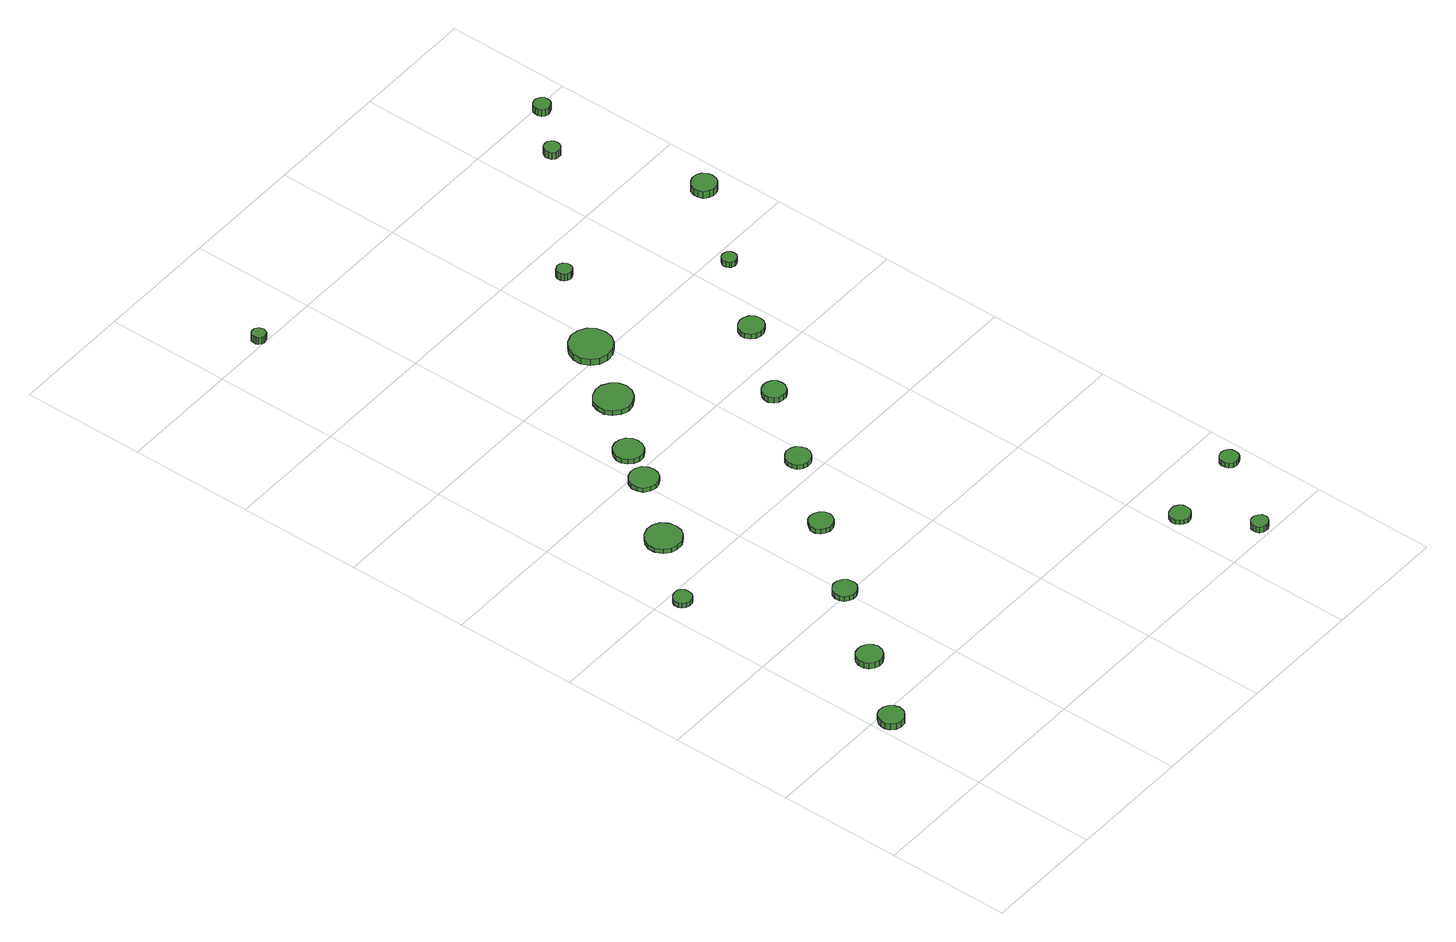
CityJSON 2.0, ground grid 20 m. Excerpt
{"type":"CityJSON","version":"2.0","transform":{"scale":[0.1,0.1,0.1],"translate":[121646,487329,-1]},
"CityObjects":{
"tree1":{"type":"SolitaryVegetationObject","attributes":{"function":"something"},"geometry":[{"type":"MultiSurface","lod":"1","boundaries":[[[0,1,2,3,4,5,6,7,8,9,10,11,12,13,14]],[[15,16,17,18,19,20,21,22,23,24,25,26,27,28,29]],[[0,29,28,1]],[[1,28,27,2]],[[2,27,26,3]],[[3,26,25,4]],[[4,25,24,5]],[[5,24,23,6]],[[6,23,22,7]],[[7,22,21,8]],[[8,21,20,9]],[[9,20,19,10]],[[10,19,18,11]],[[11,18,17,12]],[[12,17,16,13]],[[13,16,15,14]],[[14,15,29,0]]]}]},
"tree2":{"type":"SolitaryVegetationObject","attributes":{"function":"something"},"geometry":[{"type":"MultiSurface","lod":"1","boundaries":[[[30,31,32,33,34,35,36,37,38,39,40,41,42,43,44]],[[45,46,47,48,49,50,51,52,53,54,55,56,57,58,59]],[[30,59,58,31]],[[31,58,57,32]],[[32,57,56,33]],[[33,56,55,34]],[[34,55,54,35]],[[35,54,53,36]],[[36,53,52,37]],[[37,52,51,38]],[[38,51,50,39]],[[39,50,49,40]],[[40,49,48,41]],[[41,48,47,42]],[[42,47,46,43]],[[43,46,45,44]],[[44,45,59,30]]]}]},
"tree3":{"type":"SolitaryVegetationObject","attributes":{"function":"something"},"geometry":[{"type":"MultiSurface","lod":"1","boundaries":[[[60,61,62,63,64,65,66,67,68,69,70,71,72,73,74]],[[75,76,77,78,79,80,81,82,83,84,85,86,87,88,89]],[[60,89,88,61]],[[61,88,87,62]],[[62,87,86,63]],[[63,86,85,64]],[[64,85,84,65]],[[65,84,83,66]],[[66,83,82,67]],[[67,82,81,68]],[[68,81,80,69]],[[69,80,79,70]],[[70,79,78,71]],[[71,78,77,72]],[[72,77,76,73]],[[73,76,75,74]],[[74,75,89,60]]]}]},
"tree4":{"type":"SolitaryVegetationObject","attributes":{"function":"something"},"geometry":[{"type":"MultiSurface","lod":"1","boundaries":[[[90,91,92,93,94,95,96,97,98,99,100,101,102,103,104]],[[105,106,107,108,109,110,111,112,113,114,115,116,117,118,119]],[[90,119,118,91]],[[91,118,117,92]],[[92,117,116,93]],[[93,116,115,94]],[[94,115,114,95]],[[95,114,113,96]],[[96,113,112,97]],[[97,112,111,98]],[[98,111,110,99]],[[99,110,109,100]],[[100,109,108,101]],[[101,108,107,102]],[[102,107,106,103]],[[103,106,105,104]],[[104,105,119,90]]]}]},
"tree5":{"type":"SolitaryVegetationObject","attributes":{"function":"something"},"geometry":[{"type":"MultiSurface","lod":"1","boundaries":[[[120,121,122,123,124,125,126,127,128,129,130,131,132,133,134]],[[135,136,137,138,139,140,141,142,143,144,145,146,147,148,149]],[[120,149,148,121]],[[121,148,147,122]],[[122,147,146,123]],[[123,146,145,124]],[[124,145,144,125]],[[125,144,143,126]],[[126,143,142,127]],[[127,142,141,128]],[[128,141,140,129]],[[129,140,139,130]],[[130,139,138,131]],[[131,138,137,132]],[[132,137,136,133]],[[133,136,135,134]],[[134,135,149,120]]]}]},
"tree6":{"type":"SolitaryVegetationObject","attributes":{"function":"something"},"geometry":[{"type":"MultiSurface","lod":"1","boundaries":[[[150,151,152,153,154,155,156,157,158,159,160,161,162,163,164]],[[165,166,167,168,169,170,171,172,173,174,175,176,177,178,179]],[[150,179,178,151]],[[151,178,177,152]],[[152,177,176,153]],[[153,176,175,154]],[[154,175,174,155]],[[155,174,173,156]],[[156,173,172,157]],[[157,172,171,158]],[[158,171,170,159]],[[159,170,169,160]],[[160,169,168,161]],[[161,168,167,162]],[[162,167,166,163]],[[163,166,165,164]],[[164,165,179,150]]]}]},
"tree7":{"type":"SolitaryVegetationObject","attributes":{"function":"something"},"geometry":[{"type":"MultiSurface","lod":"1","boundaries":[[[180,181,182,183,184,185,186,187,188,189,190,191,192,193,194]],[[195,196,197,198,199,200,201,202,203,204,205,206,207,208,209]],[[180,209,208,181]],[[181,208,207,182]],[[182,207,206,183]],[[183,206,205,184]],[[184,205,204,185]],[[185,204,203,186]],[[186,203,202,187]],[[187,202,201,188]],[[188,201,200,189]],[[189,200,199,190]],[[190,199,198,191]],[[191,198,197,192]],[[192,197,196,193]],[[193,196,195,194]],[[194,195,209,180]]]}]},
"tree8":{"type":"SolitaryVegetationObject","attributes":{"function":"something"},"geometry":[{"type":"MultiSurface","lod":"1","boundaries":[[[210,211,212,213,214,215,216,217,218,219,220,221,222,223,224]],[[225,226,227,228,229,230,231,232,233,234,235,236,237,238,239]],[[210,239,238,211]],[[211,238,237,212]],[[212,237,236,213]],[[213,236,235,214]],[[214,235,234,215]],[[215,234,233,216]],[[216,233,232,217]],[[217,232,231,218]],[[218,231,230,219]],[[219,230,229,220]],[[220,229,228,221]],[[221,228,227,222]],[[222,227,226,223]],[[223,226,225,224]],[[224,225,239,210]]]}]},
"tree9":{"type":"SolitaryVegetationObject","attributes":{"function":"something"},"geometry":[{"type":"MultiSurface","lod":"1","boundaries":[[[240,241,242,243,244,245,246,247,248,249,250,251,252,253,254]],[[255,256,257,258,259,260,261,262,263,264,265,266,267,268,269]],[[240,269,268,241]],[[241,268,267,242]],[[242,267,266,243]],[[243,266,265,244]],[[244,265,264,245]],[[245,264,263,246]],[[246,263,262,247]],[[247,262,261,248]],[[248,261,260,249]],[[249,260,259,250]],[[250,259,258,251]],[[251,258,257,252]],[[252,257,256,253]],[[253,256,255,254]],[[254,255,269,240]]]}]},
"tree10":{"type":"SolitaryVegetationObject","attributes":{"function":"something"},"geometry":[{"type":"MultiSurface","lod":"1","boundaries":[[[270,271,272,273,274,275,276,277,278,279,280,281,282,283,284]],[[285,286,287,288,289,290,291,292,293,294,295,296,297,298,299]],[[270,299,298,271]],[[271,298,297,272]],[[272,297,296,273]],[[273,296,295,274]],[[274,295,294,275]],[[275,294,293,276]],[[276,293,292,277]],[[277,292,291,278]],[[278,291,290,279]],[[279,290,289,280]],[[280,289,288,281]],[[281,288,287,282]],[[282,287,286,283]],[[283,286,285,284]],[[284,285,299,270]]]}]},
"tree11":{"type":"SolitaryVegetationObject","attributes":{"function":"something"},"geometry":[{"type":"MultiSurface","lod":"1","boundaries":[[[300,301,302,303,304,305,306,307,308,309,310,311,312,313,314]],[[315,316,317,318,319,320,321,322,323,324,325,326,327,328,329]],[[300,329,328,301]],[[301,328,327,302]],[[302,327,326,303]],[[303,326,325,304]],[[304,325,324,305]],[[305,324,323,306]],[[306,323,322,307]],[[307,322,321,308]],[[308,321,320,309]],[[309,320,319,310]],[[310,319,318,311]],[[311,318,317,312]],[[312,317,316,313]],[[313,316,315,314]],[[314,315,329,300]]]}]},
"tree12":{"type":"SolitaryVegetationObject","attributes":{"function":"something"},"geometry":[{"type":"MultiSurface","lod":"1","boundaries":[[[330,331,332,333,334,335,336,337,338,339,340,341,342,343,344]],[[345,346,347,348,349,350,351,352,353,354,355,356,357,358,359]],[[330,359,358,331]],[[331,358,357,332]],[[332,357,356,333]],[[333,356,355,334]],[[334,355,354,335]],[[335,354,353,336]],[[336,353,352,337]],[[337,352,351,338]],[[338,351,350,339]],[[339,350,349,340]],[[340,349,348,341]],[[341,348,347,342]],[[342,347,346,343]],[[343,346,345,344]],[[344,345,359,330]]]}]},
"tree13":{"type":"SolitaryVegetationObject","attributes":{"function":"something"},"geometry":[{"type":"MultiSurface","lod":"1","boundaries":[[[360,361,362,363,364,365,366,367,368,369,370,371,372,373,374]],[[375,376,377,378,379,380,381,382,383,384,385,386,387,388,389]],[[360,389,388,361]],[[361,388,387,362]],[[362,387,386,363]],[[363,386,385,364]],[[364,385,384,365]],[[365,384,383,366]],[[366,383,382,367]],[[367,382,381,368]],[[368,381,380,369]],[[369,380,379,370]],[[370,379,378,371]],[[371,378,377,372]],[[372,377,376,373]],[[373,376,375,374]],[[374,375,389,360]]]}]},
"tree14":{"type":"SolitaryVegetationObject","attributes":{"function":"something"},"geometry":[{"type":"MultiSurface","lod":"1","boundaries":[[[390,391,392,393,394,395,396,397,398,399,400,401,402,403,404]],[[405,406,407,408,409,410,411,412,413,414,415,416,417,418,419]],[[390,419,418,391]],[[391,418,417,392]],[[392,417,416,393]],[[393,416,415,394]],[[394,415,414,395]],[[395,414,413,396]],[[396,413,412,397]],[[397,412,411,398]],[[398,411,410,399]],[[399,410,409,400]],[[400,409,408,401]],[[401,408,407,402]],[[402,407,406,403]],[[403,406,405,404]],[[404,405,419,390]]]}]},
"tree15":{"type":"SolitaryVegetationObject","attributes":{"function":"something"},"geometry":[{"type":"MultiSurface","lod":"1","boundaries":[[[420,421,422,423,424,425,426,427,428,429,430,431,432,433,434]],[[435,436,437,438,439,440,441,442,443,444,445,446,447,448,449]],[[420,449,448,421]],[[421,448,447,422]],[[422,447,446,423]],[[423,446,445,424]],[[424,445,444,425]],[[425,444,443,426]],[[426,443,442,427]],[[427,442,441,428]],[[428,441,440,429]],[[429,440,439,430]],[[430,439,438,431]],[[431,438,437,432]],[[432,437,436,433]],[[433,436,435,434]],[[434,435,449,420]]]}]},
"tree16":{"type":"SolitaryVegetationObject","attributes":{"function":"something"},"geometry":[{"type":"MultiSurface","lod":"1","boundaries":[[[450,451,452,453,454,455,456,457,458,459,460,461,462,463,464]],[[465,466,467,468,469,470,471,472,473,474,475,476,477,478,479]],[[450,479,478,451]],[[451,478,477,452]],[[452,477,476,453]],[[453,476,475,454]],[[454,475,474,455]],[[455,474,473,456]],[[456,473,472,457]],[[457,472,471,458]],[[458,471,470,459]],[[459,470,469,460]],[[460,469,468,461]],[[461,468,467,462]],[[462,467,466,463]],[[463,466,465,464]],[[464,465,479,450]]]}]},
"tree17":{"type":"SolitaryVegetationObject","attributes":{"function":"something"},"geometry":[{"type":"MultiSurface","lod":"1","boundaries":[[[480,481,482,483,484,485,486,487,488,489,490,491,492,493,494]],[[495,496,497,498,499,500,501,502,503,504,505,506,507,508,509]],[[480,509,508,481]],[[481,508,507,482]],[[482,507,506,483]],[[483,506,505,484]],[[484,505,504,485]],[[485,504,503,486]],[[486,503,502,487]],[[487,502,501,488]],[[488,501,500,489]],[[489,500,499,490]],[[490,499,498,491]],[[491,498,497,492]],[[492,497,496,493]],[[493,496,495,494]],[[494,495,509,480]]]}]},
"tree18":{"type":"SolitaryVegetationObject","attributes":{"function":"something"},"geometry":[{"type":"MultiSurface","lod":"1","boundaries":[[[510,511,512,513,514,515,516,517,518,519,520,521,522,523,524]],[[525,526,527,528,529,530,531,532,533,534,535,536,537,538,539]],[[510,539,538,511]],[[511,538,537,512]],[[512,537,536,513]],[[513,536,535,514]],[[514,535,534,515]],[[515,534,533,516]],[[516,533,532,517]],[[517,532,531,518]],[[518,531,530,519]],[[519,530,529,520]],[[520,529,528,521]],[[521,528,527,522]],[[522,527,526,523]],[[523,526,525,524]],[[524,525,539,510]]]}]},
"tree19":{"type":"SolitaryVegetationObject","attributes":{"function":"something"},"geometry":[{"type":"MultiSurface","lod":"1","boundaries":[[[540,541,542,543,544,545,546,547,548,549,550,551,552,553,554]],[[555,556,557,558,559,560,561,562,563,564,565,566,567,568,569]],[[540,569,568,541]],[[541,568,567,542]],[[542,567,566,543]],[[543,566,565,544]],[[544,565,564,545]],[[545,564,563,546]],[[546,563,562,547]],[[547,562,561,548]],[[548,561,560,549]],[[549,560,559,550]],[[550,559,558,551]],[[551,558,557,552]],[[552,557,556,553]],[[553,556,555,554]],[[554,555,569,540]]]}]},
"tree20":{"type":"SolitaryVegetationObject","attributes":{"function":"something"},"geometry":[{"type":"MultiSurface","lod":"1","boundaries":[[[570,571,572,573,574,575,576,577,578,579,580,581,582,583,584]],[[585,586,587,588,589,590,591,592,593,594,595,596,597,598,599]],[[570,599,598,571]],[[571,598,597,572]],[[572,597,596,573]],[[573,596,595,574]],[[574,595,594,575]],[[575,594,593,576]],[[576,593,592,577]],[[577,592,591,578]],[[578,591,590,579]],[[579,590,589,580]],[[580,589,588,581]],[[581,588,587,582]],[[582,587,586,583]],[[583,586,585,584]],[[584,585,599,570]]]}]},
"tree21":{"type":"SolitaryVegetationObject","attributes":{"function":"something"},"geometry":[{"type":"MultiSurface","lod":"1","boundaries":[[[600,601,602,603,604,605,606,607,608,609,610,611,612,613,614]],[[615,616,617,618,619,620,621,622,623,624,625,626,627,628,629]],[[600,629,628,601]],[[601,628,627,602]],[[602,627,626,603]],[[603,626,625,604]],[[604,625,624,605]],[[605,624,623,606]],[[606,623,622,607]],[[607,622,621,608]],[[608,621,620,609]],[[609,620,619,610]],[[610,619,618,611]],[[611,618,617,612]],[[612,617,616,613]],[[613,616,615,614]],[[614,615,629,600]]]}]},
"tree22":{"type":"SolitaryVegetationObject","attributes":{"function":"something"},"geometry":[{"type":"MultiSurface","lod":"1","boundaries":[[[630,631,632,633,634,635,636,637,638,639,640,641,642,643,644]],[[645,646,647,648,649,650,651,652,653,654,655,656,657,658,659]],[[630,659,658,631]],[[631,658,657,632]],[[632,657,656,633]],[[633,656,655,634]],[[634,655,654,635]],[[635,654,653,636]],[[636,653,652,637]],[[637,652,651,638]],[[638,651,650,639]],[[639,650,649,640]],[[640,649,648,641]],[[641,648,647,642]],[[642,647,646,643]],[[643,646,645,644]],[[644,645,659,630]]]}]}
},
"vertices":[
[47,183,17],[45,191,17],[40,198,17],[33,202,17],[24,203,17],[16,200,17],[10,194,17],[7,187,17],[7,178,17],[10,171,17],[16,165,17],[24,162,17],[33,163,17],[40,168,17],[45,174,17],[45,174,6],[40,168,6],[33,163,6],[24,162,6],[16,165,6],[10,171,6],[7,178,6],[7,187,6],[10,194,6],[16,200,6],[24,203,6],[33,202,6],[40,198,6],[45,191,6],[47,183,6],
[130,288,18],[128,296,18],[123,303,18],[115,307,18],[107,308,18],[99,306,18],[92,300,18],[89,292,18],[89,283,18],[92,276,18],[99,270,18],[107,267,18],[115,268,18],[123,272,18],[128,279,18],[128,279,7],[123,272,7],[115,268,7],[107,267,7],[99,270,7],[92,276,7],[89,283,7],[89,292,7],[92,300,7],[99,306,7],[107,308,7],[115,307,7],[123,303,7],[128,296,7],[130,288,7],
[52,578,18],[51,584,18],[47,589,18],[42,592,18],[36,592,18],[30,590,18],[25,586,18],[23,581,18],[23,574,18],[25,569,18],[30,565,18],[36,563,18],[42,563,18],[47,566,18],[51,571,18],[51,571,9],[47,566,9],[42,563,9],[36,563,9],[30,565,9],[25,569,9],[23,574,9],[23,581,9],[25,586,9],[30,590,9],[36,592,9],[42,592,9],[47,589,9],[51,584,9],[52,578,9],
[217,404,17],[216,412,17],[211,418,17],[204,422,17],[196,423,17],[189,420,17],[183,415,17],[180,408,17],[180,400,17],[183,393,17],[189,388,17],[196,385,17],[204,386,17],[211,390,17],[216,396,17],[216,396,8],[211,390,8],[204,386,8],[196,385,8],[189,388,8],[183,393,8],[180,400,8],[180,408,8],[183,415,8],[189,420,8],[196,423,8],[204,422,8],[211,418,8],[216,412,8],[217,404,8],
[151,679,18],[149,691,18],[142,701,18],[131,707,18],[119,708,18],[108,704,18],[99,696,18],[94,685,18],[94,673,18],[99,662,18],[108,654,18],[119,651,18],[131,652,18],[142,658,18],[149,668,18],[149,668,10],[142,658,10],[131,652,10],[119,651,10],[108,654,10],[99,662,10],[94,673,10],[94,685,10],[99,696,10],[108,704,10],[119,708,10],[131,707,10],[142,701,10],[149,691,10],[151,679,10],
[227,780,18],[225,789,18],[220,797,18],[211,802,18],[202,803,18],[193,800,18],[185,794,18],[181,785,18],[181,775,18],[185,766,18],[193,760,18],[202,757,18],[211,758,18],[220,763,18],[225,771,18],[225,771,10],[220,763,10],[211,758,10],[202,757,10],[193,760,10],[185,766,10],[181,775,10],[181,785,10],[185,794,10],[193,800,10],[202,803,10],[211,802,10],[220,797,10],[225,789,10],[227,780,10],
[310,520,18],[308,528,18],[303,534,18],[296,538,18],[288,539,18],[281,537,18],[275,531,18],[271,524,18],[271,516,18],[275,509,18],[281,504,18],[288,501,18],[296,502,18],[303,506,18],[308,512,18],[308,512,9],[303,506,9],[296,502,9],[288,501,9],[281,504,9],[275,509,9],[271,516,9],[271,524,9],[275,531,9],[281,537,9],[288,539,9],[296,538,9],[303,534,9],[308,528,9],[310,520,9],
[261,835,18],[259,845,18],[254,853,18],[245,858,18],[235,859,18],[226,856,18],[219,849,18],[215,840,18],[215,831,18],[219,822,18],[226,815,18],[235,812,18],[245,813,18],[254,818,18],[259,826,18],[259,826,9],[254,818,9],[245,813,9],[235,812,9],[226,815,9],[219,822,9],[215,831,9],[215,840,9],[219,849,9],[226,856,9],[235,859,9],[245,858,9],[254,853,9],[259,845,9],[261,835,9],
[106,1407,25],[105,1412,25],[103,1415,25],[99,1418,25],[94,1418,25],[90,1417,25],[86,1414,25],[85,1409,25],[85,1405,25],[86,1401,25],[90,1398,25],[94,1396,25],[99,1397,25],[103,1399,25],[105,1403,25],[105,1403,12],[103,1399,12],[99,1397,12],[94,1396,12],[90,1398,12],[86,1401,12],[85,1405,12],[85,1409,12],[86,1414,12],[90,1417,12],[94,1418,12],[99,1418,12],[103,1415,12],[105,1412,12],[106,1407,12],
[400,633,17],[398,641,17],[393,648,17],[386,652,17],[377,653,17],[370,650,17],[363,645,17],[360,637,17],[360,629,17],[363,621,17],[370,616,17],[377,613,17],[386,614,17],[393,618,17],[398,625,17],[398,625,9],[393,618,9],[386,614,9],[377,613,9],[370,616,9],[363,621,9],[360,629,9],[360,637,9],[363,645,9],[370,650,9],[377,653,9],[386,652,9],[393,648,9],[398,641,9],[400,633,9],
[343,922,18],[340,934,18],[332,944,18],[321,951,18],[309,952,18],[297,948,18],[287,940,18],[282,928,18],[282,915,18],[287,904,18],[297,895,18],[309,891,18],[321,893,18],[332,899,18],[340,909,18],[340,909,9],[332,899,9],[321,893,9],[309,891,9],[297,895,9],[287,904,9],[282,915,9],[282,928,9],[287,940,9],[297,948,9],[309,952,9],[321,951,9],[332,944,9],[340,934,9],[343,922,9],
[646,123,14],[645,130,14],[641,135,14],[635,139,14],[628,139,14],[621,137,14],[616,133,14],[613,126,14],[613,119,14],[616,113,14],[621,109,14],[628,106,14],[635,107,14],[641,111,14],[645,116,14],[645,116,6],[641,111,6],[635,107,6],[628,106,6],[621,109,6],[616,113,6],[613,119,6],[613,126,6],[616,133,6],[621,137,6],[628,139,6],[635,139,6],[641,135,6],[645,130,6],[646,123,6],
[413,1016,21],[410,1030,21],[402,1041,21],[390,1048,21],[376,1050,21],[362,1045,21],[352,1036,21],[346,1023,21],[346,1009,21],[352,996,21],[362,986,21],[376,982,21],[390,984,21],[402,991,21],[410,1002,21],[410,1002,9],[402,991,9],[390,984,9],[376,982,9],[362,986,9],[352,996,9],[346,1009,9],[346,1023,9],[352,1036,9],[362,1045,9],[376,1050,9],[390,1048,9],[402,1041,9],[410,1030,9],[413,1016,9],
[699,19,17],[698,25,17],[694,29,17],[689,32,17],[684,32,17],[679,31,17],[674,27,17],[672,22,17],[672,16,17],[674,11,17],[679,7,17],[684,6,17],[689,6,17],[694,9,17],[698,14,17],[698,14,6],[694,9,6],[689,6,6],[684,6,6],[679,7,6],[674,11,6],[672,16,6],[672,22,6],[674,27,6],[679,31,6],[684,32,6],[689,32,6],[694,29,6],[698,25,6],[699,19,6],
[488,748,18],[487,756,18],[482,762,18],[475,766,18],[468,767,18],[460,764,18],[454,759,18],[451,752,18],[451,744,18],[454,737,18],[460,732,18],[468,730,18],[475,730,18],[482,734,18],[487,741,18],[487,741,8],[482,734,8],[475,730,8],[468,730,8],[460,732,8],[454,737,8],[451,744,8],[451,752,8],[454,759,8],[460,764,8],[468,767,8],[475,766,8],[482,762,8],[487,756,8],[488,748,8],
[783,141,15],[782,147,15],[779,152,15],[773,155,15],[767,156,15],[761,154,15],[756,150,15],[754,144,15],[754,138,15],[756,132,15],[761,128,15],[767,126,15],[773,127,15],[779,130,15],[782,135,15],[782,135,6],[779,130,6],[773,127,6],[767,126,6],[761,128,6],[756,132,6],[754,138,6],[754,144,6],[756,150,6],[761,154,6],[767,156,6],[773,155,6],[779,152,6],[782,147,6],[783,141,6],
[578,860,17],[577,868,17],[572,875,17],[564,879,17],[556,880,17],[548,877,17],[542,872,17],[538,864,17],[538,856,17],[542,848,17],[548,843,17],[556,840,17],[564,841,17],[572,845,17],[577,852,17],[577,852,8],[572,845,8],[564,841,8],[556,840,8],[548,843,8],[542,848,8],[538,856,8],[538,864,8],[542,872,8],[548,877,8],[556,880,8],[564,879,8],[572,875,8],[577,868,8],[578,860,8],
[493,1145,22],[492,1150,22],[489,1155,22],[485,1157,22],[480,1158,22],[475,1156,22],[471,1153,22],[469,1148,22],[469,1143,22],[471,1138,22],[475,1135,22],[480,1133,22],[485,1134,22],[489,1136,22],[492,1140,22],[492,1140,9],[489,1136,9],[485,1134,9],[480,1133,9],[475,1135,9],[471,1138,9],[469,1143,9],[469,1148,9],[471,1153,9],[475,1156,9],[480,1158,9],[485,1157,9],[489,1155,9],[492,1150,9],[493,1145,9],
[664,975,18],[663,980,18],[660,984,18],[656,986,18],[651,987,18],[646,985,18],[643,982,18],[641,978,18],[641,973,18],[643,968,18],[646,965,18],[651,963,18],[656,964,18],[660,966,18],[663,970,18],[663,970,8],[660,966,8],[656,964,8],[651,963,8],[646,965,8],[643,968,8],[641,973,8],[641,978,8],[643,982,8],[646,985,8],[651,987,8],[656,986,8],[660,984,8],[663,980,8],[664,975,8],
[682,1317,29],[681,1322,29],[678,1326,29],[674,1329,29],[668,1329,29],[663,1328,29],[659,1324,29],[657,1319,29],[657,1314,29],[659,1309,29],[663,1305,29],[668,1304,29],[674,1304,29],[678,1307,29],[681,1311,29],[681,1311,16],[678,1307,16],[674,1304,16],[668,1304,16],[663,1305,16],[659,1309,16],[657,1314,16],[657,1319,16],[659,1324,16],[663,1328,16],[668,1329,16],[674,1329,16],[678,1326,16],[681,1322,16],[682,1317,16],
[770,1099,24],[769,1107,24],[764,1114,24],[757,1118,24],[748,1119,24],[741,1116,24],[734,1111,24],[731,1103,24],[731,1095,24],[734,1087,24],[741,1082,24],[748,1079,24],[757,1080,24],[764,1084,24],[769,1091,24],[769,1091,11],[764,1084,11],[757,1080,11],[748,1079,11],[741,1082,11],[734,1087,11],[731,1095,11],[731,1103,11],[734,1111,11],[741,1116,11],[748,1119,11],[757,1118,11],[764,1114,11],[769,1107,11],[770,1099,11],
[749,1387,26],[748,1393,26],[745,1397,26],[740,1400,26],[735,1401,26],[729,1399,26],[725,1395,26],[723,1390,26],[723,1385,26],[725,1379,26],[729,1376,26],[735,1374,26],[740,1375,26],[745,1377,26],[748,1382,26],[748,1382,13],[745,1377,13],[740,1375,13],[735,1374,13],[729,1376,13],[725,1379,13],[723,1385,13],[723,1390,13],[725,1395,13],[729,1399,13],[735,1401,13],[740,1400,13],[745,1397,13],[748,1393,13],[749,1387,13]
]}
